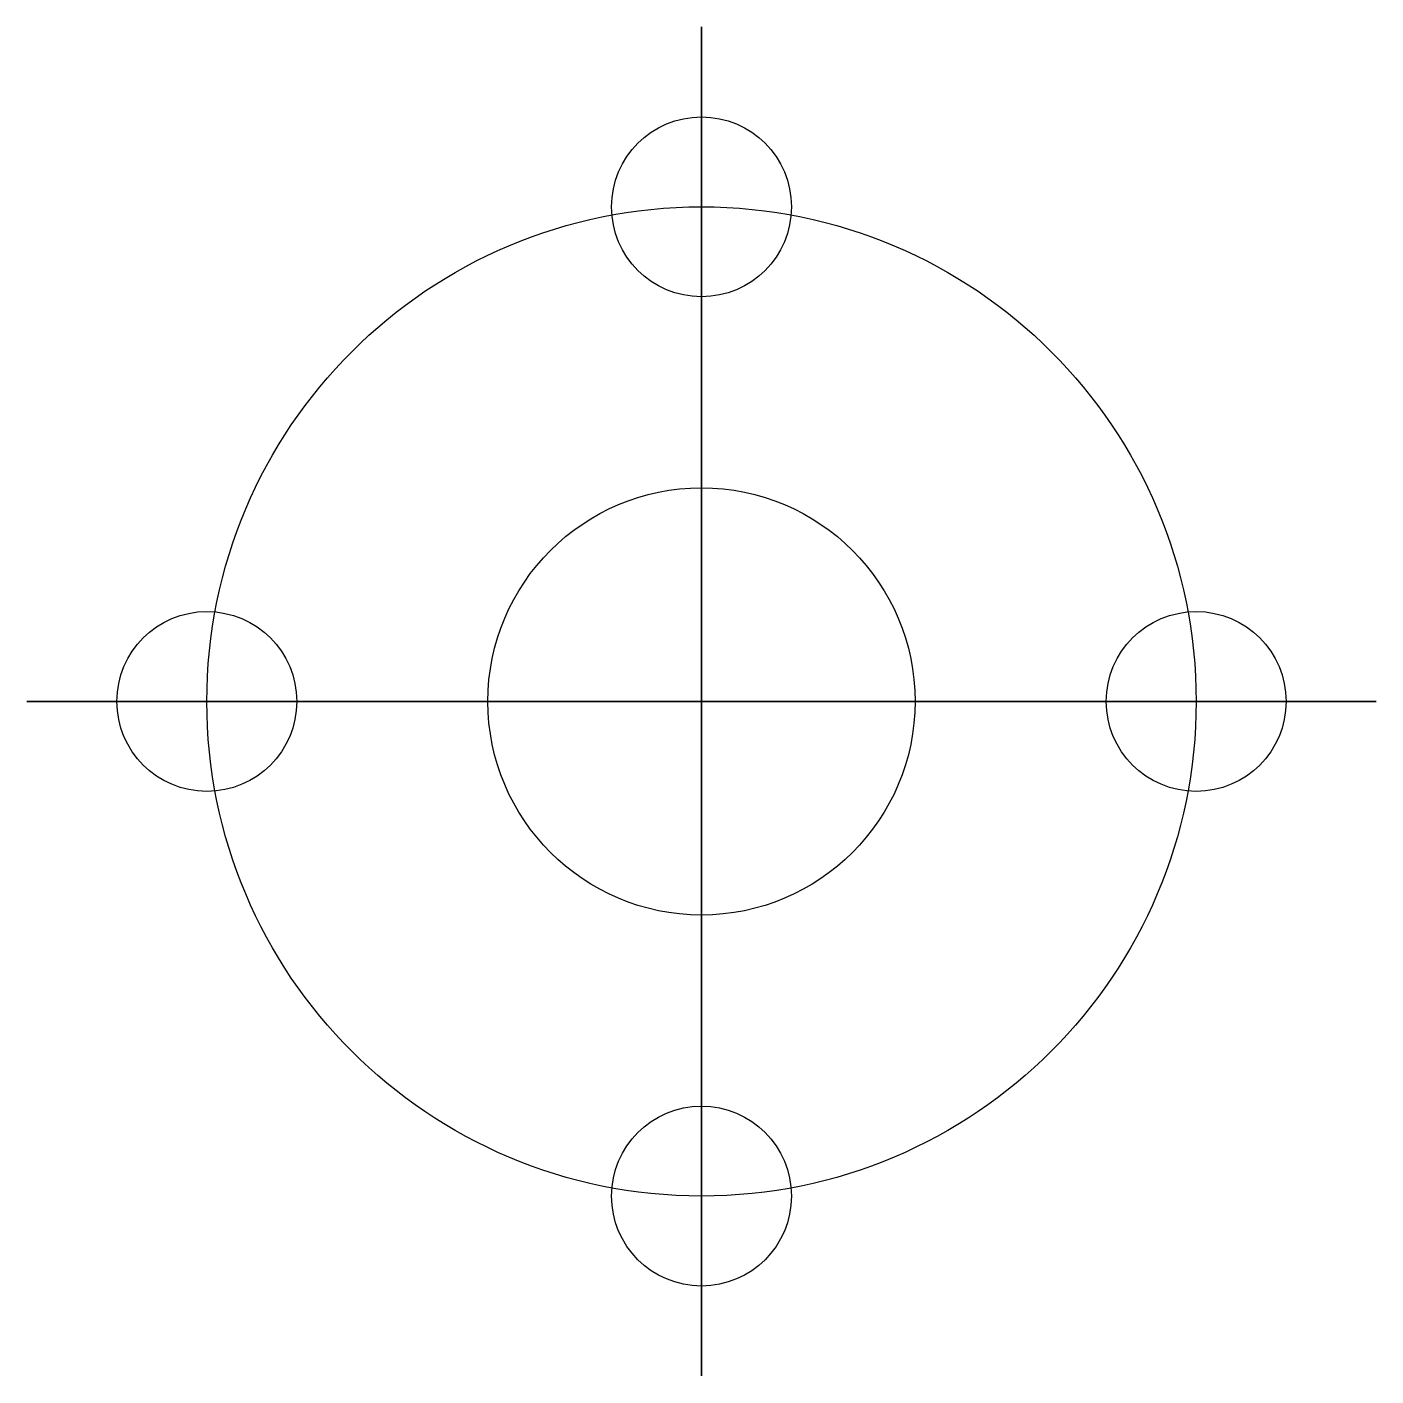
# Model space of a CAD drawing. Header units: millimetres. Extents: x 3184 to 3304, y 1795 to 1915.
import ezdxf

# ---------------------------------------------------------------- set-up
doc = ezdxf.new("R2010")
doc.units = ezdxf.units.MM

# ---------------------------------------------------------------- blocks, each defined once
blk = doc.blocks.new('*U7')
blk.add_line((0, 120), (0, 0))
blk = doc.blocks.new('*U8')
at = {"color": 0, "linetype": 'ByBlock', "lineweight": -2, "transparency": 16777216}
blk.add_blockref('*U7', (3243.71, 1794.64), dxfattribs=at)
for p, rotation in [((3243.71, 1914.64), 180), ((3303.71, 1854.64), 90), ((3183.71, 1854.64), 270)]:
    blk.add_blockref('*U7', p, dxfattribs=dict(at, rotation=rotation))
blk = doc.blocks.new('*U9')
blk.add_circle((0, 0), 8)
blk = doc.blocks.new('*U10')
at = {"color": 0, "linetype": 'ByBlock', "lineweight": -2, "transparency": 16777216}
for p, rotation in [((3243.71, 1898.64), 89.99999999999997), ((3199.71, 1854.64), 180), ((3243.71, 1810.64), 269.9999999999999)]:
    blk.add_blockref('*U9', p, dxfattribs=dict(at, rotation=rotation))
blk.add_blockref('*U9', (3287.71, 1854.64), dxfattribs=at)

msp = doc.modelspace()

# ---------------------------------------------------------------- linework, layer by layer
for radius in [44, 19]:
    msp.add_circle((3243.71, 1854.64), radius)

# ---------------------------------------------------------------- block references
for name in ['*U8', '*U10']:
    msp.add_blockref(name, (0, 0))

doc.saveas('drawing.dxf')
